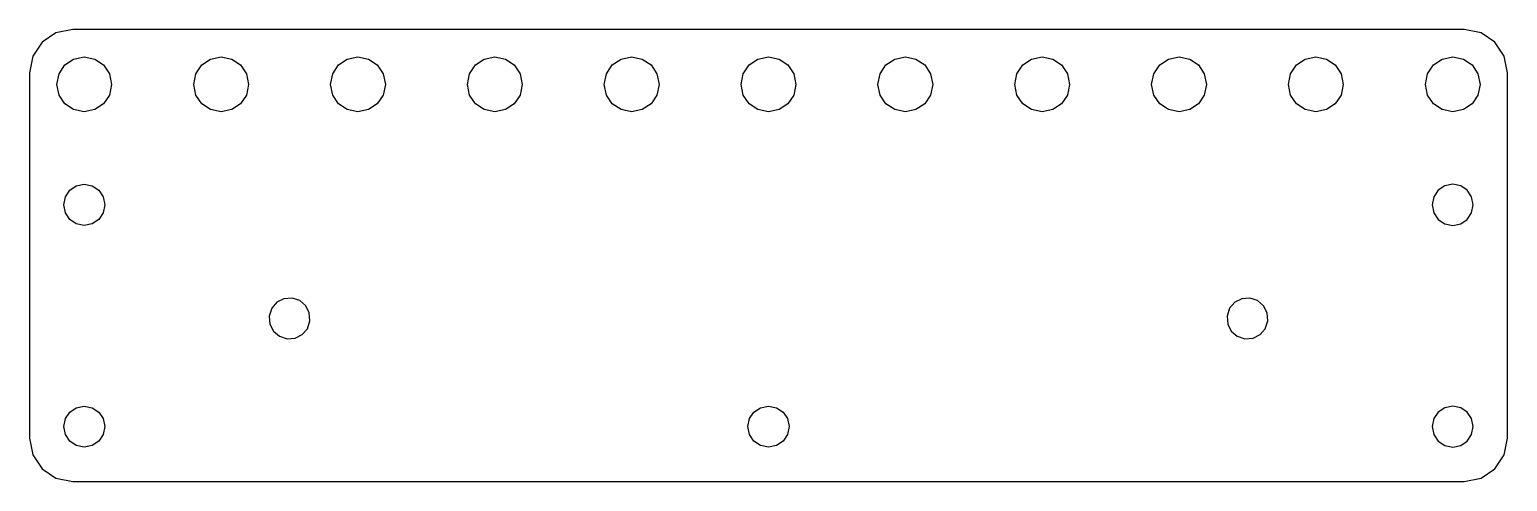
# Model space of a CAD drawing. Extents: x -54 to 54, y -18 to 15.
import ezdxf

# ---------------------------------------------------------------- set-up
doc = ezdxf.new("R2010")
doc.units = 0
doc.layers.add('Layer_1', color=7, linetype='CONTINUOUS')

msp = doc.modelspace()

# ---------------------------------------------------------------- linework, layer by layer
at = {"layer": 'Layer_1', "color": 7}
for p, q in [((-53.074895, 14.074903), (-53.752008, 13.068979)), ((-52.06897, 14.752011), (-53.074895, 14.074903)), ((-50.834536, 15.000008), (-52.06897, 14.752011)), ((-25.417268, 15.000008), (-50.834536, 15.000008)), ((0, 15.000008), (-25.417268, 15.000008)), ((25.417268, 15.000008), (0, 15.000008)), ((50.834536, 15.000008), (25.417268, 15.000008)), ((52.06897, 14.752011), (50.834536, 15.000008)), ((53.074895, 14.074903), (52.06897, 14.752011)), ((53.752008, 13.068979), (53.074895, 14.074903)), ((-53.752008, 13.068979), (-54.000002, 11.834539)), ((-50.77848, 12.842857), (-49.99999, 13.000026)), ((-49.99999, 13.000026), (-49.221499, 12.842857)), ((-40.778477, 12.84284), (-39.999987, 13.000009)), ((-39.999987, 13.000009), (-39.221497, 12.84284)), ((-30.77848, 12.842857), (-29.99999, 13.000026)), ((-29.99999, 13.000026), (-29.2215, 12.842857)), ((-20.778482, 12.84284), (-19.999992, 13.000009)), ((-19.999992, 13.000009), (-19.221502, 12.84284)), ((-10.778484, 12.842857), (-9.999993, 13.000026)), ((-9.999993, 13.000026), (-9.221503, 12.842857)), ((-0.778487, 12.84284), (0.000004, 13.000009)), ((0.000004, 13.000009), (0.778494, 12.84284)), ((9.221513, 12.842857), (10.000004, 13.000026)), ((10.000004, 13.000026), (10.778494, 12.842857)), ((19.221516, 12.84284), (20.000006, 13.000009)), ((20.000006, 13.000009), (20.778496, 12.84284)), ((29.221521, 12.842857), (30.000011, 13.000026)), ((30.000011, 13.000026), (30.778502, 12.842857)), ((39.221524, 12.84284), (40.000014, 13.000009)), ((40.000014, 13.000009), (40.778504, 12.84284)), ((49.221515, 12.842857), (50.000005, 13.000026)), ((50.000005, 13.000026), (50.778495, 12.842857)), ((54.000002, 11.834539), (53.752008, 13.068979)), ((-51.842819, 11.778518), (-51.414202, 12.41424)), ((-51.414202, 12.41424), (-50.77848, 12.842857)), ((-49.221499, 12.842857), (-48.585774, 12.41424)), ((-48.585774, 12.41424), (-48.157157, 11.778518)), ((-41.842819, 11.778501), (-41.414202, 12.414223)), ((-41.414202, 12.414223), (-40.778477, 12.84284)), ((-39.221497, 12.84284), (-38.585774, 12.414223)), ((-38.585774, 12.414223), (-38.157158, 11.778501)), ((-31.842819, 11.778518), (-31.414203, 12.41424)), ((-31.414203, 12.41424), (-30.77848, 12.842857)), ((-29.2215, 12.842857), (-28.585777, 12.41424)), ((-28.585777, 12.41424), (-28.157159, 11.778518)), ((-21.842822, 11.778501), (-21.414206, 12.414223)), ((-21.414206, 12.414223), (-20.778482, 12.84284)), ((-19.221502, 12.84284), (-18.585779, 12.414223)), ((-18.585779, 12.414223), (-18.157162, 11.778501)), ((-11.842823, 11.778518), (-11.414207, 12.41424)), ((-11.414207, 12.41424), (-10.778484, 12.842857)), ((-9.221503, 12.842857), (-8.58578, 12.41424)), ((-8.58578, 12.41424), (-8.157163, 11.778518)), ((-1.842826, 11.778501), (-1.41421, 12.414223)), ((-1.41421, 12.414223), (-0.778487, 12.84284)), ((0.778494, 12.84284), (1.414217, 12.414223)), ((1.414217, 12.414223), (1.842834, 11.778501)), ((8.157174, 11.778518), (8.58579, 12.41424)), ((8.58579, 12.41424), (9.221513, 12.842857)), ((10.778494, 12.842857), (11.414217, 12.41424)), ((11.414217, 12.41424), (11.842834, 11.778518)), ((18.157176, 11.778501), (18.585792, 12.414223)), ((18.585792, 12.414223), (19.221516, 12.84284)), ((20.778496, 12.84284), (21.41422, 12.414223)), ((21.41422, 12.414223), (21.842836, 11.778501)), ((28.157181, 11.778518), (28.585799, 12.41424)), ((28.585799, 12.41424), (29.221521, 12.842857)), ((30.778502, 12.842857), (31.414224, 12.41424)), ((31.414224, 12.41424), (31.842841, 11.778518)), ((38.157182, 11.778501), (38.585798, 12.414223)), ((38.585798, 12.414223), (39.221524, 12.84284)), ((40.778504, 12.84284), (41.414227, 12.414223)), ((41.414227, 12.414223), (41.842843, 11.778501)), ((48.157176, 11.778518), (48.585792, 12.41424)), ((48.585792, 12.41424), (49.221515, 12.842857)), ((50.778495, 12.842857), (51.414218, 12.41424)), ((51.414218, 12.41424), (51.842834, 11.778518)), ((-54.000002, 11.834539), (-54.000002, 5.167264)), ((-51.999988, 11.000027), (-51.842819, 11.778518)), ((-51.842819, 10.221537), (-51.999988, 11.000027)), ((-48.157157, 11.778518), (-47.999988, 11.000027)), ((-47.999988, 11.000027), (-48.157157, 10.221537)), ((-41.999989, 11.00001), (-41.842819, 11.778501)), ((-41.842819, 10.22152), (-41.999989, 11.00001)), ((-38.157158, 11.778501), (-37.999988, 11.00001)), ((-37.999988, 11.00001), (-38.157158, 10.22152)), ((-31.999989, 11.000027), (-31.842819, 11.778518)), ((-31.842819, 10.221537), (-31.999989, 11.000027)), ((-28.157159, 11.778518), (-27.999989, 11.000027)), ((-27.999989, 11.000027), (-28.157159, 10.221537)), ((-21.999992, 11.00001), (-21.842822, 11.778501)), ((-21.842822, 10.22152), (-21.999992, 11.00001)), ((-18.157162, 11.778501), (-17.999992, 11.00001)), ((-17.999992, 11.00001), (-18.157162, 10.22152)), ((-11.999993, 11.000027), (-11.842823, 11.778518)), ((-11.842823, 10.221537), (-11.999993, 11.000027)), ((-8.157163, 11.778518), (-7.999993, 11.000027)), ((-7.999993, 11.000027), (-8.157163, 10.221537)), ((-1.999996, 11.00001), (-1.842826, 11.778501)), ((-1.842826, 10.22152), (-1.999996, 11.00001)), ((1.842834, 11.778501), (2.000004, 11.00001)), ((2.000004, 11.00001), (1.842834, 10.22152)), ((8.000004, 11.000027), (8.157174, 11.778518)), ((8.157174, 10.221537), (8.000004, 11.000027)), ((11.842834, 11.778518), (12.000004, 11.000027)), ((12.000004, 11.000027), (11.842834, 10.221537)), ((18.000006, 11.00001), (18.157176, 11.778501)), ((18.157176, 10.22152), (18.000006, 11.00001)), ((21.842836, 11.778501), (22.000006, 11.00001)), ((22.000006, 11.00001), (21.842836, 10.22152)), ((28.000011, 11.000027), (28.157181, 11.778518)), ((28.157181, 10.221537), (28.000011, 11.000027)), ((31.842841, 11.778518), (32.00001, 11.000027)), ((32.00001, 11.000027), (31.842841, 10.221537)), ((38.000012, 11.00001), (38.157182, 11.778501)), ((38.157182, 10.22152), (38.000012, 11.00001)), ((41.842843, 11.778501), (42.000013, 11.00001)), ((42.000013, 11.00001), (41.842843, 10.22152)), ((48.000006, 11.000027), (48.157176, 11.778518)), ((48.157176, 10.221537), (48.000006, 11.000027)), ((51.842834, 11.778518), (52.000004, 11.000027)), ((52.000004, 11.000027), (51.842834, 10.221537)), ((54.000002, 5.167264), (54.000002, 11.834539)), ((-51.414202, 9.585812), (-51.842819, 10.221537)), ((-48.157157, 10.221537), (-48.585774, 9.585812)), ((-41.414202, 9.585795), (-41.842819, 10.22152)), ((-38.157158, 10.22152), (-38.585774, 9.585795)), ((-31.414203, 9.585812), (-31.842819, 10.221537)), ((-28.157159, 10.221537), (-28.585777, 9.585812)), ((-21.414206, 9.585795), (-21.842822, 10.22152)), ((-18.157162, 10.22152), (-18.585779, 9.585795)), ((-11.414207, 9.585812), (-11.842823, 10.221537)), ((-8.157163, 10.221537), (-8.58578, 9.585812)), ((-1.41421, 9.585795), (-1.842826, 10.22152)), ((1.842834, 10.22152), (1.414217, 9.585795)), ((8.58579, 9.585812), (8.157174, 10.221537)), ((11.842834, 10.221537), (11.414217, 9.585812)), ((18.585792, 9.585795), (18.157176, 10.22152)), ((21.842836, 10.22152), (21.41422, 9.585795)), ((28.585799, 9.585812), (28.157181, 10.221537)), ((31.842841, 10.221537), (31.414224, 9.585812)), ((38.585798, 9.585795), (38.157182, 10.22152)), ((41.842843, 10.22152), (41.414227, 9.585795)), ((48.585792, 9.585812), (48.157176, 10.221537)), ((51.842834, 10.221537), (51.414218, 9.585812)), ((-50.77848, 9.157195), (-51.414202, 9.585812)), ((-49.99999, 9.000026), (-50.77848, 9.157195)), ((-49.221499, 9.157195), (-49.99999, 9.000026)), ((-48.585774, 9.585812), (-49.221499, 9.157195)), ((-40.778477, 9.157178), (-41.414202, 9.585795)), ((-39.999987, 9.000009), (-40.778477, 9.157178)), ((-39.221497, 9.157178), (-39.999987, 9.000009)), ((-38.585774, 9.585795), (-39.221497, 9.157178)), ((-30.77848, 9.157195), (-31.414203, 9.585812)), ((-29.99999, 9.000026), (-30.77848, 9.157195)), ((-29.2215, 9.157195), (-29.99999, 9.000026)), ((-28.585777, 9.585812), (-29.2215, 9.157195)), ((-20.778482, 9.157178), (-21.414206, 9.585795)), ((-19.999992, 9.000009), (-20.778482, 9.157178)), ((-19.221502, 9.157178), (-19.999992, 9.000009)), ((-18.585779, 9.585795), (-19.221502, 9.157178)), ((-10.778484, 9.157195), (-11.414207, 9.585812)), ((-9.999993, 9.000026), (-10.778484, 9.157195)), ((-9.221503, 9.157195), (-9.999993, 9.000026)), ((-8.58578, 9.585812), (-9.221503, 9.157195)), ((-0.778487, 9.157178), (-1.41421, 9.585795)), ((0.000004, 9.000009), (-0.778487, 9.157178)), ((0.778494, 9.157178), (0.000004, 9.000009)), ((1.414217, 9.585795), (0.778494, 9.157178)), ((9.221513, 9.157195), (8.58579, 9.585812)), ((10.000004, 9.000026), (9.221513, 9.157195)), ((10.778494, 9.157195), (10.000004, 9.000026)), ((11.414217, 9.585812), (10.778494, 9.157195)), ((19.221516, 9.157178), (18.585792, 9.585795)), ((20.000006, 9.000009), (19.221516, 9.157178)), ((20.778496, 9.157178), (20.000006, 9.000009)), ((21.41422, 9.585795), (20.778496, 9.157178)), ((29.221521, 9.157195), (28.585799, 9.585812)), ((30.000011, 9.000026), (29.221521, 9.157195)), ((30.778502, 9.157195), (30.000011, 9.000026)), ((31.414224, 9.585812), (30.778502, 9.157195)), ((39.221524, 9.157178), (38.585798, 9.585795)), ((40.000014, 9.000009), (39.221524, 9.157178)), ((40.778504, 9.157178), (40.000014, 9.000009)), ((41.414227, 9.585795), (40.778504, 9.157178)), ((49.221515, 9.157195), (48.585792, 9.585812)), ((50.000005, 9.000026), (49.221515, 9.157195)), ((50.778495, 9.157195), (50.000005, 9.000026)), ((51.414218, 9.585812), (50.778495, 9.157195)), ((-54.000002, 5.167264), (-54.000002, -1.50001)), ((54.000002, -1.50001), (54.000002, 5.167264)), ((-51.382114, 2.783895), (-51.060651, 3.260687)), ((-51.060651, 3.260687), (-50.583859, 3.582149)), ((-50.583859, 3.582149), (-49.999992, 3.700028)), ((-49.999992, 3.700028), (-49.416125, 3.582149)), ((-49.416125, 3.582149), (-48.939333, 3.260687)), ((-48.939333, 3.260687), (-48.617871, 2.783895)), ((48.939341, 3.260687), (48.617878, 2.783895)), ((49.416133, 3.582149), (48.939341, 3.260687)), ((50, 3.700028), (49.416133, 3.582149)), ((50.583867, 3.582149), (50, 3.700028)), ((51.060658, 3.260687), (50.583867, 3.582149)), ((51.382121, 2.783895), (51.060658, 3.260687)), ((-51.499992, 2.200028), (-51.382114, 2.783895)), ((-51.382114, 1.616158), (-51.499992, 2.200028)), ((-48.617871, 2.783895), (-48.499993, 2.200028)), ((-48.499993, 2.200028), (-48.617871, 1.616158)), ((48.617878, 2.783895), (48.5, 2.200028)), ((48.5, 2.200028), (48.617878, 1.616158)), ((51.499999, 2.200028), (51.382121, 2.783895)), ((51.382121, 1.616158), (51.499999, 2.200028)), ((-51.060651, 1.139366), (-51.382114, 1.616158)), ((-50.583859, 0.817904), (-51.060651, 1.139366)), ((-48.939333, 1.139366), (-49.416125, 0.817904)), ((-48.617871, 1.616158), (-48.939333, 1.139366)), ((48.617878, 1.616158), (48.939341, 1.139366)), ((48.939341, 1.139366), (49.416133, 0.817904)), ((50.583867, 0.817904), (51.060658, 1.139366)), ((51.060658, 1.139366), (51.382121, 1.616158)), ((-49.999992, 0.700028), (-50.583859, 0.817904)), ((-49.416125, 0.817904), (-49.999992, 0.700028)), ((49.416133, 0.817904), (50, 0.700028)), ((50, 0.700028), (50.583867, 0.817904)), ((-54.000002, -1.50001), (-54.000002, -8.167256)), ((54.000002, -8.167256), (54.000002, -1.50001)), ((-36.302094, -5.354515), (-36.489163, -5.920024)), ((-35.925756, -4.919729), (-36.302094, -5.354515)), ((-35.413843, -4.657786), (-35.925756, -4.919729)), ((-34.820051, -4.610801), (-35.413843, -4.657786)), ((-34.254541, -4.797871), (-34.820051, -4.610801)), ((-33.819755, -5.174209), (-34.254541, -4.797871)), ((-33.557811, -5.686121), (-33.819755, -5.174209)), ((33.697907, -5.354525), (33.510837, -5.920035)), ((34.074245, -4.91974), (33.697907, -5.354525)), ((34.586157, -4.657797), (34.074245, -4.91974)), ((35.179949, -4.610812), (34.586157, -4.657797)), ((35.745458, -4.797881), (35.179949, -4.610812)), ((36.180243, -5.17422), (35.745458, -4.797881)), ((36.442187, -5.686132), (36.180243, -5.17422)), ((-36.489163, -5.920024), (-36.442179, -6.513818)), ((-33.697896, -6.845425), (-33.510828, -6.279913)), ((-33.510828, -6.279913), (-33.557811, -5.686121)), ((33.510837, -5.920035), (33.557822, -6.513827)), ((36.302102, -6.845433), (36.489172, -6.279923)), ((36.489172, -6.279923), (36.442187, -5.686132)), ((-36.442179, -6.513818), (-36.180236, -7.025731)), ((-36.180236, -7.025731), (-35.74545, -7.402069)), ((-35.74545, -7.402069), (-35.179939, -7.589136)), ((-35.179939, -7.589136), (-34.586147, -7.542154)), ((-34.586147, -7.542154), (-34.074235, -7.28021)), ((-34.074235, -7.28021), (-33.697896, -6.845425)), ((33.557822, -6.513827), (33.819766, -7.025739)), ((33.819766, -7.025739), (34.254551, -7.402077)), ((34.254551, -7.402077), (34.82006, -7.589147)), ((34.82006, -7.589147), (35.413852, -7.542162)), ((35.413852, -7.542162), (35.925764, -7.280218)), ((35.925764, -7.280218), (36.302102, -6.845433)), ((-54.000002, -8.167256), (-54.000002, -14.83453)), ((54.000002, -14.83453), (54.000002, -8.167256)), ((-51.382114, -13.416107), (-51.060651, -12.939315)), ((-51.060651, -12.939315), (-50.583859, -12.617852)), ((-50.583859, -12.617852), (-49.999992, -12.499976)), ((-49.999992, -12.499976), (-49.416125, -12.617852)), ((-49.416125, -12.617852), (-48.939333, -12.939315)), ((-48.939333, -12.939315), (-48.617871, -13.416107)), ((-1.382119, -13.416109), (-1.060657, -12.939317)), ((-1.060657, -12.939317), (-0.583864, -12.617855)), ((-0.583864, -12.617855), (0.000004, -12.499979)), ((0.000004, -12.499979), (0.583871, -12.617855)), ((0.583871, -12.617855), (1.060664, -12.939317)), ((1.060664, -12.939317), (1.382126, -13.416109)), ((48.939341, -12.939315), (48.617878, -13.416107)), ((49.416133, -12.617852), (48.939341, -12.939315)), ((50, -12.499976), (49.416133, -12.617852)), ((50.583867, -12.617852), (50, -12.499976)), ((51.060658, -12.939315), (50.583867, -12.617852)), ((51.382121, -13.416107), (51.060658, -12.939315)), ((-51.499992, -13.999976), (-51.382114, -13.416107)), ((-51.382114, -14.583843), (-51.499992, -13.999976)), ((-48.617871, -13.416107), (-48.499993, -13.999976)), ((-48.499993, -13.999976), (-48.617871, -14.583843)), ((-1.499996, -13.999979), (-1.382119, -13.416109)), ((-1.382119, -14.583846), (-1.499996, -13.999979)), ((1.382126, -13.416109), (1.500004, -13.999979)), ((1.500004, -13.999979), (1.382126, -14.583846)), ((48.617878, -13.416107), (48.5, -13.999976)), ((48.5, -13.999976), (48.617878, -14.583843)), ((51.499999, -13.999976), (51.382121, -13.416107)), ((51.382121, -14.583843), (51.499999, -13.999976)), ((-54.000002, -14.83453), (-53.752008, -16.06897)), ((-51.060651, -15.060635), (-51.382114, -14.583843)), ((-50.583859, -15.382098), (-51.060651, -15.060635)), ((-48.939333, -15.060635), (-49.416125, -15.382098)), ((-48.617871, -14.583843), (-48.939333, -15.060635)), ((-1.060657, -15.060638), (-1.382119, -14.583846)), ((-0.583864, -15.3821), (-1.060657, -15.060638)), ((1.060664, -15.060638), (0.583871, -15.3821)), ((1.382126, -14.583846), (1.060664, -15.060638)), ((48.617878, -14.583843), (48.939341, -15.060635)), ((48.939341, -15.060635), (49.416133, -15.382098)), ((50.583867, -15.382098), (51.060658, -15.060635)), ((51.060658, -15.060635), (51.382121, -14.583843)), ((53.752008, -16.06897), (54.000002, -14.83453)), ((-53.752008, -16.06897), (-53.074895, -17.074895)), ((-49.999992, -15.499976), (-50.583859, -15.382098)), ((-49.416125, -15.382098), (-49.999992, -15.499976)), ((0.000004, -15.499979), (-0.583864, -15.3821)), ((0.583871, -15.3821), (0.000004, -15.499979)), ((49.416133, -15.382098), (50, -15.499976)), ((50, -15.499976), (50.583867, -15.382098)), ((53.074895, -17.074895), (53.752008, -16.06897)), ((-53.074895, -17.074895), (-52.06897, -17.752002)), ((52.06897, -17.752002), (53.074895, -17.074895)), ((-52.06897, -17.752002), (-50.834536, -17.999991)), ((-50.834536, -17.999991), (-25.417268, -17.999991)), ((-25.417268, -17.999991), (0, -17.999991)), ((0, -17.999991), (25.417268, -17.999991)), ((25.417268, -17.999991), (50.834536, -17.999991)), ((50.834536, -17.999991), (52.06897, -17.752002))]:
    msp.add_line(p, q, dxfattribs=at)

doc.saveas('drawing.dxf')
